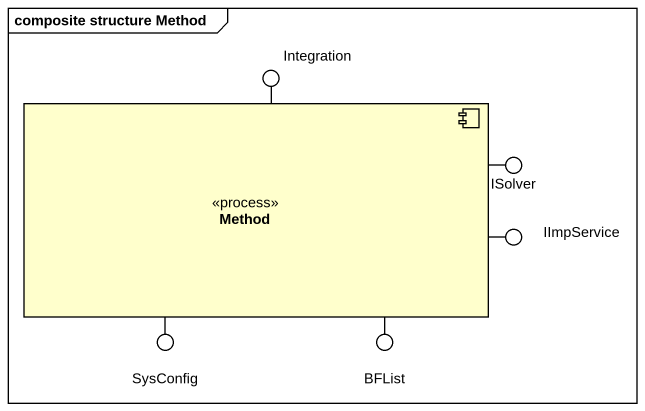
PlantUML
@startuml
mainframe composite structure Method
() Integration
component Method <<process>>
() ISolver
() IImpService
() SysConfig
() BFList
Method -up- Integration
Method -right- ISolver
Method -right- IImpService
Method -- SysConfig
Method -- BFList
@enduml
